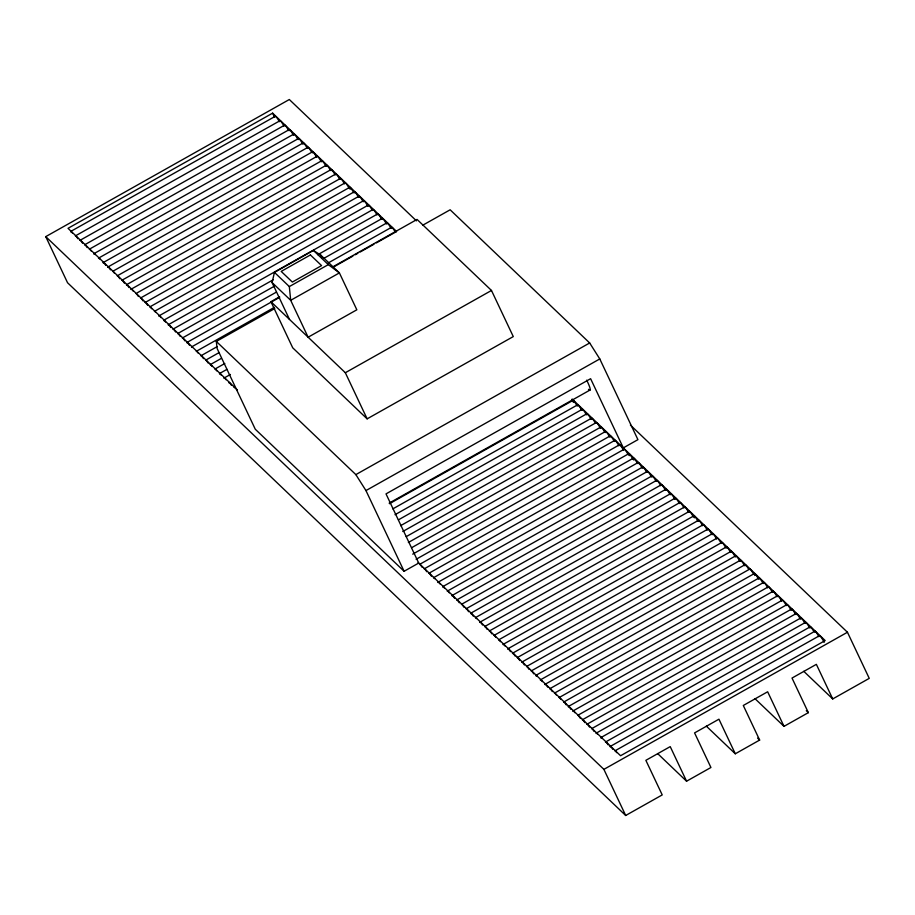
<?xml version="1.0" encoding="UTF-8"?>
<svg xmlns="http://www.w3.org/2000/svg" width="915" height="915" viewBox="0 0 915 915"><rect width="100%" height="100%" fill="white"/><g stroke="black" fill="none" stroke-linecap="round" stroke-linejoin="round"><path stroke-width="1.37" d="M289.517 319.461L272.087 282.563L274.454 272.373L313.422 250.436L320.799 255.136L339.396 272.899L356.839 309.796L308.126 337.212L290.684 300.314L289.334 286.578L274.454 272.373M630.401 425.075L847.45 632.254L869.25 678.37L832.719 698.934L816.363 664.347L792.013 678.061L808.357 712.648L784.006 726.361L767.651 691.774L743.3 705.476L759.644 740.075L735.294 753.788L718.938 719.19L694.577 732.904L710.932 767.491L686.57 781.204L670.226 746.617L645.864 760.331L662.22 794.918L625.688 815.482L67.55 282.746L45.75 236.63L289.312 99.518L416.451 220.858M396.561 231.449L272.624 113.151L68.03 228.327L237.408 389.996M70.695 231.461L275.289 116.297M75.35 235.91L279.944 120.734M80.005 240.348L284.599 125.172M84.649 244.785L289.243 129.61M293.898 134.048L89.304 249.223A5.65 0.835 60.6 0 1 91.157 250.996M93.948 253.661L298.553 138.485M98.603 258.099L303.197 142.923M103.258 262.536L307.852 147.372M107.901 266.986L312.507 151.81M112.556 271.423L317.15 156.248M321.806 160.685L117.212 275.861A5.65 0.835 60.6 0 1 119.796 278.732M326.461 165.123L121.855 280.299A5.65 0.835 60.6 0 1 124.451 283.181M126.51 284.737L331.104 169.561M131.165 289.174L335.759 174.01M137.056 292.914L340.414 178.448M140.464 298.061L345.058 182.886M145.119 302.499L349.713 187.323M354.357 191.761L149.763 306.937A5.65 0.835 60.6 0 1 151.627 308.71M359.012 196.199L154.418 311.375A5.65 0.835 60.6 0 1 155.607 312.267M159.073 315.812L363.667 200.637A5.65 0.835 60.6 0 0 363.781 201.677M163.716 320.25L368.31 205.086M168.371 324.699L372.965 209.524M173.026 329.137L377.621 213.961M177.67 333.575L273.15 279.83M317.791 254.702L382.264 218.399M274.077 286.361L182.325 338.012A5.65 0.835 60.6 0 1 184.922 340.883M323.681 258.442L386.919 222.837M186.98 342.45L276.25 292.194M328.336 262.88L391.574 227.275M289.334 286.578L328.313 264.641L339.396 272.899L290.684 300.314L272.087 282.563M332.843 266.837L417.057 219.428L491.481 290.467L513.281 336.583L367.132 418.853L292.72 347.814L270.92 301.698L279.59 296.815M191.624 346.888L279.67 297.329M334.227 266.62L352.824 256.143M355.306 254.747L357.788 253.352M360.258 251.957L373.903 244.282M376.385 242.887L394.983 232.41M274.397 307.36L196.279 351.326A5.65 0.835 60.6 0 1 198.143 353.11M422.776 225.193L450.146 209.798L589.672 342.976L599.783 358.943L637.927 439.657L623.309 447.881L590.61 378.707L386.016 493.883L418.715 563.057L404.11 571.28L255.274 429.226L217.118 348.512L216.317 341.421L274.775 308.515M200.934 355.775L217.049 346.694M205.578 360.213L219.223 352.527M210.233 364.65L221.396 358.371M224.804 363.507L214.876 369.088A5.65 0.835 60.6 0 1 215.117 369.054M219.531 373.526L226.977 369.34M224.186 377.964L230.386 374.475M270.92 301.698L345.332 372.725L491.481 290.467M216.317 341.421L355.855 474.611L589.672 342.976M404.11 571.28L365.954 490.577L599.783 358.943M389.207 503.09L590.083 390.007M389.447 503.719L572.962 400.415M392.855 508.866L577.617 404.853M395.028 514.699L582.272 409.291M398.437 519.834L586.915 413.74M400.61 525.668L591.57 418.178M402.783 531.501L596.214 422.616M406.191 536.648L600.869 427.053M408.365 542.481L605.524 431.491M411.773 547.616L610.168 435.929M412.711 554.147L614.823 440.367M416.119 559.282L619.478 444.816M419.528 564.429L624.121 449.254M424.183 568.867L628.777 453.691M428.838 573.305L633.432 458.129M638.075 462.567L433.481 577.742A5.65 0.835 60.6 0 1 433.71 577.708M438.136 582.18L642.73 467.005A5.65 0.835 60.6 0 0 642.845 468.045M442.791 586.618L647.385 471.442A5.65 0.835 60.6 0 0 647.34 471.808M447.435 591.056L652.029 475.892M452.09 595.505L656.684 480.329M456.745 599.943L661.339 484.767M461.389 604.38L665.983 489.205M670.638 493.643L466.044 608.818A5.65 0.835 60.6 0 1 468.629 611.7M470.687 613.256L675.293 498.08M679.937 502.529L475.343 617.694A5.65 0.835 60.6 0 1 476.543 618.586M479.998 622.143L684.592 506.967M484.641 626.581L689.247 511.405M489.296 631.018L693.89 515.843M698.545 520.28L493.951 635.456A5.65 0.835 60.6 0 1 494.18 635.422M703.2 524.718L498.595 639.894A5.65 0.835 60.6 0 1 500.459 641.667M503.25 644.332L707.844 529.156M507.905 648.769L712.499 533.605M512.549 653.219L717.143 538.043M517.204 657.656L721.798 542.481M521.859 662.094L726.453 546.918M731.096 551.356L526.502 666.532A5.65 0.835 60.6 0 1 529.099 669.414M735.751 555.794L531.158 670.97A5.65 0.835 60.6 0 1 533.754 673.852M535.813 675.407L740.407 560.232M540.456 679.845L745.05 564.681M545.111 684.294L749.705 569.119M549.766 688.732L754.36 573.556M554.41 693.17L759.004 577.994M763.659 582.432L559.065 697.607A5.65 0.835 60.6 0 1 559.294 697.573M563.72 702.045L768.314 586.87A5.65 0.835 60.6 0 1 768.543 586.847M568.364 706.483L772.958 591.319M573.019 710.932L777.613 595.757M577.674 715.37L782.268 600.194M582.317 719.808L786.911 604.632M586.973 724.245L791.567 609.07M796.222 613.508L591.616 728.683A5.65 0.835 60.6 0 1 594.212 731.565M596.271 733.121L800.865 617.945M600.926 737.559L805.52 622.394M605.57 742.008L810.175 626.832M610.225 746.446L814.819 631.27M614.88 750.883L819.474 635.708M45.75 236.63L603.889 769.366L847.45 632.254M572.138 399.031L825.17 640.557L620.576 755.733L418.144 562.508M803.77 671.313L832.719 698.934M806.287 710.681L808.357 712.648M313.422 250.436L328.313 264.641M755.058 698.74L784.006 726.361M757.574 738.096L759.644 740.075M706.346 726.155L735.294 753.788M657.633 753.583L686.57 781.204M355.855 474.611L365.954 490.577M603.889 769.366L625.688 815.482M272.624 113.151L274.42 116.96M320.799 255.136L322 257.687M345.332 372.725L367.132 418.853M586.675 380.171A14.125 2.082 60.6 0 1 588.494 389.332M721.763 542.847A5.65 0.835 60.6 0 1 725.847 547.879M517.433 657.622A5.65 0.835 60.6 0 1 519.8 660.527M796.336 614.548A5.65 0.835 60.6 0 1 797.114 614.057A5.65 0.835 60.6 0 1 800.27 618.917M800.991 618.986A5.65 0.835 60.6 0 1 801.769 618.494A5.65 0.835 60.6 0 1 804.914 623.355M596.237 733.487A5.65 0.835 60.6 0 1 597.472 734.013M805.635 623.424A5.65 0.835 60.6 0 1 806.424 622.932A5.65 0.835 60.6 0 1 809.569 627.793M600.88 737.925A5.65 0.835 60.6 0 1 602.116 738.451M814.933 632.311A5.65 0.835 60.6 0 1 815.723 631.808A5.65 0.835 60.6 0 1 818.868 636.668M610.191 746.812A5.65 0.835 60.6 0 1 612.821 749.316M731.222 552.397A5.65 0.835 60.6 0 1 732 551.905A5.65 0.835 60.6 0 1 735.157 556.766M754.818 575.524A5.65 0.835 60.6 0 1 754.475 574.597M754.315 573.922A5.65 0.835 60.6 0 1 758.409 578.955M549.995 688.698A5.65 0.835 60.6 0 1 552.351 691.603M563.674 702.411A5.65 0.835 60.6 0 1 566.305 704.927M768.943 587.144A5.65 0.835 60.6 0 1 772.363 592.28M749.671 569.485A5.65 0.835 60.6 0 1 753.045 573.225M545.077 684.66A5.65 0.835 60.6 0 1 547.708 687.165M735.866 556.835A5.65 0.835 60.6 0 1 736.655 556.343A5.65 0.835 60.6 0 1 739.8 561.204M740.521 561.272A5.65 0.835 60.6 0 1 741.299 560.781A5.65 0.835 60.6 0 1 744.455 565.642M535.767 675.773A5.65 0.835 60.6 0 1 537.002 676.299M726.567 547.959A5.65 0.835 60.6 0 1 727.345 547.456A5.65 0.835 60.6 0 1 730.502 552.317M522.088 662.06A5.65 0.835 60.6 0 1 524.444 664.965M819.428 636.074A5.65 0.835 60.6 0 1 820.984 637.012A5.65 0.835 60.6 0 1 824.152 642.364M615.52 751.146A5.65 0.835 60.6 0 1 616.733 752.656M810.29 627.862A5.65 0.835 60.6 0 1 813.515 630.938M605.536 742.362A5.65 0.835 60.6 0 1 608.166 744.879M777.578 596.123A5.65 0.835 60.6 0 1 781.662 601.155M572.973 711.287A5.65 0.835 60.6 0 1 574.883 712.705M763.773 583.473A5.65 0.835 60.6 0 1 764.563 582.981A5.65 0.835 60.6 0 1 767.708 587.842M559.706 697.882A5.65 0.835 60.6 0 1 560.929 699.38M773.083 592.348A5.65 0.835 60.6 0 1 773.861 591.856A5.65 0.835 60.6 0 1 777.018 596.717M568.329 706.849A5.65 0.835 60.6 0 1 570.96 709.365M786.877 604.998A5.65 0.835 60.6 0 1 790.96 610.031M582.546 719.773A5.65 0.835 60.6 0 1 584.914 722.678M782.222 600.56A5.65 0.835 60.6 0 1 786.317 605.593M577.903 715.336A5.65 0.835 60.6 0 1 580.259 718.241M759.13 579.035A5.65 0.835 60.6 0 1 759.908 578.532A5.65 0.835 60.6 0 1 763.064 583.404M555.05 693.444A5.65 0.835 60.6 0 1 556.274 694.943M791.681 610.111A5.65 0.835 60.6 0 1 792.47 609.607A5.65 0.835 60.6 0 1 795.615 614.48M587.201 724.211A5.65 0.835 60.6 0 1 589.557 727.116M745.176 565.71A5.65 0.835 60.6 0 1 748.39 568.787M540.422 680.211A5.65 0.835 60.6 0 1 542.321 681.629M670.752 494.683A5.65 0.835 60.6 0 1 671.541 494.192A5.65 0.835 60.6 0 1 674.687 499.052M675.407 499.121A5.65 0.835 60.6 0 1 676.185 498.629A5.65 0.835 60.6 0 1 679.342 503.49M470.653 613.622A5.65 0.835 60.6 0 1 473.284 616.138M661.293 485.133A5.65 0.835 60.6 0 1 665.388 490.166M456.974 599.908A5.65 0.835 60.6 0 1 459.33 602.813M666.109 490.246A5.65 0.835 60.6 0 1 666.886 489.742A5.65 0.835 60.6 0 1 670.032 494.615M461.618 604.346A5.65 0.835 60.6 0 1 463.985 607.251M698.66 521.321A5.65 0.835 60.6 0 1 699.449 520.818A5.65 0.835 60.6 0 1 702.594 525.69M494.592 635.731A5.65 0.835 60.6 0 1 495.804 637.229M712.613 534.635A5.65 0.835 60.6 0 1 713.391 534.143A5.65 0.835 60.6 0 1 716.548 539.004M507.859 649.135A5.65 0.835 60.6 0 1 510.49 651.652M503.216 644.698A5.65 0.835 60.6 0 1 505.114 646.116M708.073 529.133A5.65 0.835 60.6 0 1 711.893 534.566M652.155 476.921A5.65 0.835 60.6 0 1 652.933 476.429A5.65 0.835 60.6 0 1 656.089 481.29M447.401 591.422A5.65 0.835 60.6 0 1 449.299 592.84M656.65 480.695A5.65 0.835 60.6 0 1 660.733 485.728M452.044 595.871A5.65 0.835 60.6 0 1 454.675 598.376M680.051 503.559A5.65 0.835 60.6 0 1 680.84 503.067A5.65 0.835 60.6 0 1 683.985 507.928M633.889 460.108A5.65 0.835 60.6 0 1 634.072 458.404A5.65 0.835 60.6 0 1 637.481 463.528M429.066 573.27A5.65 0.835 60.6 0 1 431.423 576.176M624.087 449.62A5.65 0.835 60.6 0 1 624.362 449.219M624.762 449.517A5.65 0.835 60.6 0 1 628.182 454.652M419.756 564.395A5.65 0.835 60.6 0 1 422.124 567.3M619.432 445.182A5.65 0.835 60.6 0 1 623.527 450.214M591.685 419.207A5.65 0.835 60.6 0 1 594.91 422.284M573.419 402.394A5.65 0.835 60.6 0 1 573.602 400.69A5.65 0.835 60.6 0 1 577.01 405.825M600.983 428.094A5.65 0.835 60.6 0 1 601.773 427.591A5.65 0.835 60.6 0 1 604.918 432.452M587.03 414.769A5.65 0.835 60.6 0 1 587.819 414.278A5.65 0.835 60.6 0 1 590.964 419.139M647.614 471.419A5.65 0.835 60.6 0 1 651.434 476.852M442.746 586.984A5.65 0.835 60.6 0 1 444.644 588.402M629.234 455.659A5.65 0.835 60.6 0 1 628.891 454.732M628.742 454.057A5.65 0.835 60.6 0 1 632.825 459.09M424.411 568.833A5.65 0.835 60.6 0 1 426.779 571.738M614.937 441.407A5.65 0.835 60.6 0 1 615.726 440.916A5.65 0.835 60.6 0 1 618.872 445.777M605.639 432.532A5.65 0.835 60.6 0 1 606.416 432.029A5.65 0.835 60.6 0 1 609.573 436.901M694.348 517.81A5.65 0.835 60.6 0 1 694.005 516.884M693.856 516.209A5.65 0.835 60.6 0 1 697.939 521.241M489.525 630.984A5.65 0.835 60.6 0 1 491.893 633.889M703.155 525.084A5.65 0.835 60.6 0 1 703.429 524.684M703.829 524.993A5.65 0.835 60.6 0 1 707.249 530.128M717.108 538.409A5.65 0.835 60.6 0 1 721.203 543.441M512.514 653.573A5.65 0.835 60.6 0 1 515.145 656.089M610.294 436.97A5.65 0.835 60.6 0 1 611.071 436.478A5.65 0.835 60.6 0 1 614.228 441.339M642.959 466.982A5.65 0.835 60.6 0 1 646.779 472.415M438.091 582.546A5.65 0.835 60.6 0 1 440.001 583.953M638.201 463.608A5.65 0.835 60.6 0 1 638.979 463.116A5.65 0.835 60.6 0 1 642.136 467.977M434.122 578.017A5.65 0.835 60.6 0 1 434.682 578.635M684.557 507.333A5.65 0.835 60.6 0 1 688.64 512.366M479.952 622.497A5.65 0.835 60.6 0 1 482.582 625.014M571.658 400.095A5.65 0.835 60.6 0 1 572.367 401.376M689.201 511.771A5.65 0.835 60.6 0 1 693.295 516.803M484.881 626.546A5.65 0.835 60.6 0 1 487.238 629.451M596.18 422.982A5.65 0.835 60.6 0 1 600.274 428.014M577.731 405.894A5.65 0.835 60.6 0 1 578.52 405.402A5.65 0.835 60.6 0 1 581.666 410.263M582.386 410.332A5.65 0.835 60.6 0 1 583.164 409.84A5.65 0.835 60.6 0 1 586.321 414.701M224.141 378.33A5.65 0.835 60.6 0 1 226.039 379.748M228.796 382.767A5.65 0.835 60.6 0 1 231.426 385.284M219.497 373.892A5.65 0.835 60.6 0 1 221.396 375.299M233.714 386.816A5.65 0.835 60.6 0 1 234.675 387.731M387.034 223.878A5.65 0.835 60.6 0 1 387.823 223.374A5.65 0.835 60.6 0 1 390.968 228.247M215.517 369.363A5.65 0.835 60.6 0 1 216.741 370.861M210.461 364.616A5.65 0.835 60.6 0 1 212.086 366.423M205.806 360.178A5.65 0.835 60.6 0 1 208.174 363.083M396.184 232.078A5.65 0.835 60.6 0 1 396.458 231.689M191.59 347.254A5.65 0.835 60.6 0 1 192.264 347.162M201.163 355.741A5.65 0.835 60.6 0 1 203.519 358.646M391.689 228.315A5.65 0.835 60.6 0 1 394.914 231.392M186.935 342.816A5.65 0.835 60.6 0 1 189.565 345.332M382.39 219.44A5.65 0.835 60.6 0 1 383.168 218.937A5.65 0.835 60.6 0 1 386.324 223.798M177.899 333.54A5.65 0.835 60.6 0 1 180.266 336.446M372.931 209.89A5.65 0.835 60.6 0 1 377.014 214.922M168.337 325.054A5.65 0.835 60.6 0 1 170.968 327.57M354.482 192.802A5.65 0.835 60.6 0 1 355.26 192.299A5.65 0.835 60.6 0 1 358.417 197.171M359.126 197.24A5.65 0.835 60.6 0 1 359.915 196.748A5.65 0.835 60.6 0 1 363.061 201.609M368.436 206.115A5.65 0.835 60.6 0 1 369.214 205.623A5.65 0.835 60.6 0 1 372.371 210.484M163.682 320.616A5.65 0.835 60.6 0 1 165.581 322.034M350.171 189.291A5.65 0.835 60.6 0 1 350.353 187.598A5.65 0.835 60.6 0 1 353.762 192.722M145.348 302.465A5.65 0.835 60.6 0 1 147.704 305.37M377.575 214.327A5.65 0.835 60.6 0 1 381.669 219.36M173.255 329.103A5.65 0.835 60.6 0 1 175.611 332.008M363.896 200.614A5.65 0.835 60.6 0 1 367.716 206.047M159.027 316.178A5.65 0.835 60.6 0 1 160.926 317.596M321.92 161.726A5.65 0.835 60.6 0 1 322.709 161.223A5.65 0.835 60.6 0 1 325.854 166.095M331.219 170.602A5.65 0.835 60.6 0 1 332.008 170.11A5.65 0.835 60.6 0 1 335.153 174.971M126.476 285.103A5.65 0.835 60.6 0 1 129.107 287.619M317.116 156.614A5.65 0.835 60.6 0 1 321.199 161.646M113.197 271.686A5.65 0.835 60.6 0 1 114.421 273.196M326.575 166.164A5.65 0.835 60.6 0 1 327.353 165.672A5.65 0.835 60.6 0 1 330.509 170.533M340.369 178.814A5.65 0.835 60.6 0 1 340.643 178.414M341.043 178.711A5.65 0.835 60.6 0 1 344.463 183.846M136.049 293.589A5.65 0.835 60.6 0 1 136.449 293.887M137.01 294.504A5.65 0.835 60.6 0 1 138.405 296.494M335.714 174.365A5.65 0.835 60.6 0 1 339.808 179.409M131.12 289.54A5.65 0.835 60.6 0 1 131.806 289.449M132.355 290.066A5.65 0.835 60.6 0 1 133.018 290.959M312.621 152.851A5.65 0.835 60.6 0 1 313.399 152.347A5.65 0.835 60.6 0 1 316.556 157.208M107.867 267.352A5.65 0.835 60.6 0 1 110.498 269.856M345.024 183.252A5.65 0.835 60.6 0 1 345.287 182.851M345.698 183.149A5.65 0.835 60.6 0 1 349.107 188.284M140.693 298.027A5.65 0.835 60.6 0 1 143.06 300.932M298.667 139.526A5.65 0.835 60.6 0 1 299.445 139.034A5.65 0.835 60.6 0 1 302.602 143.895M93.913 254.027A5.65 0.835 60.6 0 1 95.149 254.553M303.322 143.964A5.65 0.835 60.6 0 1 304.1 143.472A5.65 0.835 60.6 0 1 307.246 148.333M98.568 258.465A5.65 0.835 60.6 0 1 99.804 258.991M294.012 135.088A5.65 0.835 60.6 0 1 294.802 134.597A5.65 0.835 60.6 0 1 297.947 139.457M307.966 148.402A5.65 0.835 60.6 0 1 311.192 151.478M103.212 262.902A5.65 0.835 60.6 0 1 105.843 265.419M289.369 130.651A5.65 0.835 60.6 0 1 290.147 130.147A5.65 0.835 60.6 0 1 293.303 135.008M84.878 244.751A5.65 0.835 60.6 0 1 87.245 247.656M284.554 125.538A5.65 0.835 60.6 0 1 284.828 125.138M285.228 125.435A5.65 0.835 60.6 0 1 288.648 130.571M80.234 240.313A5.65 0.835 60.6 0 1 82.59 243.218M279.91 121.1A5.65 0.835 60.6 0 1 283.993 126.133M75.579 235.876A5.65 0.835 60.6 0 1 77.935 238.781M275.255 116.663A5.65 0.835 60.6 0 1 279.35 121.695M70.661 231.827A5.65 0.835 60.6 0 1 71.336 231.735M71.896 232.353A5.65 0.835 60.6 0 1 72.559 233.245M310.414 254.953L281.191 271.4L292.343 282.06L321.577 265.602L310.414 254.953"/></g></svg>
